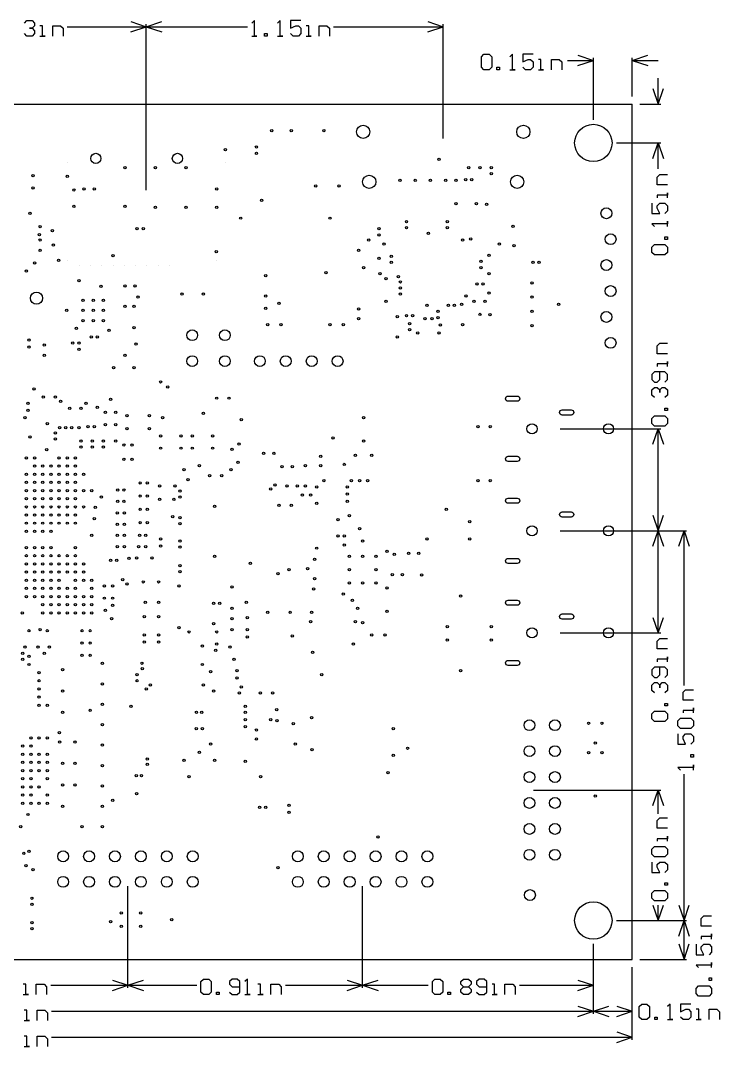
# Model space of a CAD drawing. Header units: millimetres. Extents: x 56 to 197, y 49 to 150.
# Drawn here: x 129 to 197.5, y 49.5 to 150 of the extents above; entities that cross this region are included whole.
import ezdxf

# ---------------------------------------------------------------- set-up
doc = ezdxf.new("R2010")
doc.units = ezdxf.units.MM
for name, color, linetype in [('Mechanical1', 6, 'Continuous'), ('PadHoleLayer', 156, 'Continuous'), ('ViaHoleLayer', 16, 'Continuous')]:
    doc.layers.add(name, color=color, linetype=linetype)

msp = doc.modelspace()

# ---------------------------------------------------------------- linework, layer by layer
at = {"layer": 'Mechanical1'}
for p, q in [((129.35, 149.76), (129.6, 150.01)), ((129.6, 150.01), (130.11, 150.01)), ((130.11, 150.01), (130.36, 149.76)), ((139.78, 149.91), (141.3, 149.4)), ((141.3, 149.4), (142.82, 149.91)), ((151.89, 150.01), (151.63, 149.76)), ((151.89, 148.49), (151.89, 150.01)), ((154.43, 150.01), (154.17, 149.76)), ((154.43, 148.49), (154.43, 150.01)), ((156.46, 150.01), (155.44, 150.01)), ((155.44, 150.01), (155.44, 149.25)), ((168.88, 149.91), (170.4, 149.4)), ((130.11, 149.25), (129.86, 149.25)), ((129.86, 149.25), (130.11, 149.25)), ((130.36, 149.5), (130.11, 149.25)), ((130.11, 149.25), (130.36, 148.99)), ((130.36, 149.76), (130.36, 149.5)), ((130.36, 148.99), (130.36, 148.74)), ((131.12, 149.5), (130.87, 149.5)), ((131.12, 148.49), (131.12, 149.5)), ((132.14, 148.49), (132.14, 149.5)), ((132.14, 149.5), (132.9, 149.5)), ((132.9, 149.5), (133.16, 149.25)), ((133.16, 149.25), (133.16, 148.49)), ((133.56, 149.4), (141.3, 149.4)), ((139.78, 148.89), (141.3, 149.4)), ((141.3, 133.4), (141.3, 149.65)), ((141.3, 137.3), (141.3, 149.65)), ((141.3, 149.4), (142.82, 148.89)), ((141.3, 149.4), (151.23, 149.4)), ((155.44, 149.25), (155.95, 149.5)), ((155.95, 149.5), (156.21, 149.5)), ((156.21, 149.5), (156.46, 149.25)), ((156.46, 149.25), (156.46, 148.74)), ((157.22, 149.5), (156.97, 149.5)), ((157.22, 148.49), (157.22, 149.5)), ((158.24, 148.49), (158.24, 149.5)), ((158.24, 149.5), (159, 149.5)), ((159, 149.5), (159.25, 149.25)), ((159.25, 149.25), (159.25, 148.49)), ((159.66, 149.4), (170.4, 149.4)), ((168.88, 148.89), (170.4, 149.4)), ((170.4, 138.46), (170.4, 149.65)), ((129.6, 148.49), (129.35, 148.74)), ((130.11, 148.49), (129.6, 148.49)), ((130.36, 148.74), (130.11, 148.49)), ((130.87, 148.49), (131.38, 148.49)), ((131.38, 148.49), (131.12, 148.49)), ((151.63, 148.49), (152.14, 148.49)), ((152.14, 148.49), (151.89, 148.49)), ((152.9, 148.49), (152.9, 148.74)), ((152.9, 148.74), (153.16, 148.74)), ((153.16, 148.49), (152.9, 148.49)), ((153.16, 148.74), (153.16, 148.49)), ((154.17, 148.49), (154.68, 148.49)), ((154.68, 148.49), (154.43, 148.49)), ((155.7, 148.49), (155.44, 148.74)), ((156.21, 148.49), (155.7, 148.49)), ((156.46, 148.74), (156.21, 148.49)), ((156.97, 148.49), (157.47, 148.49)), ((157.47, 148.49), (157.22, 148.49)), ((174.14, 146.46), (174.39, 146.71)), ((174.14, 145.44), (174.14, 146.46)), ((174.39, 146.71), (174.9, 146.71)), ((174.9, 146.71), (175.16, 146.46)), ((175.16, 146.46), (175.16, 145.44)), ((177.19, 146.71), (176.93, 146.46)), ((177.19, 145.19), (177.19, 146.71)), ((179.22, 146.71), (178.2, 146.71)), ((178.2, 146.71), (178.2, 145.95)), ((178.2, 145.95), (178.71, 146.2)), ((178.71, 146.2), (178.96, 146.2)), ((178.96, 146.2), (179.22, 145.95)), ((179.22, 145.95), (179.22, 145.44)), ((179.98, 146.2), (179.73, 146.2)), ((179.98, 145.19), (179.98, 146.2)), ((181, 145.19), (181, 146.2)), ((181, 146.2), (181.76, 146.2)), ((181.76, 146.2), (182.01, 145.95)), ((182.01, 145.95), (182.01, 145.19)), ((182.57, 146.1), (185.11, 146.1)), ((183.59, 146.61), (185.11, 146.1)), ((183.59, 145.59), (185.11, 146.1)), ((185.11, 140.29), (185.11, 146.35)), ((188.92, 146.1), (190.44, 146.61)), ((188.92, 142.57), (188.92, 146.35)), ((188.92, 146.1), (190.44, 145.59)), ((188.92, 146.1), (191.46, 146.1)), ((174.39, 145.19), (174.14, 145.44)), ((174.9, 145.19), (174.39, 145.19)), ((175.16, 145.44), (174.9, 145.19)), ((175.66, 145.19), (175.66, 145.44)), ((175.66, 145.44), (175.92, 145.44)), ((175.92, 145.19), (175.66, 145.19)), ((175.92, 145.44), (175.92, 145.19)), ((176.93, 145.19), (177.44, 145.19)), ((177.44, 145.19), (177.19, 145.19)), ((178.46, 145.19), (178.2, 145.44)), ((178.96, 145.19), (178.46, 145.19)), ((179.22, 145.44), (178.96, 145.19)), ((179.73, 145.19), (180.23, 145.19)), ((180.23, 145.19), (179.98, 145.19)), ((191.46, 141.82), (191.46, 144.36)), ((190.95, 143.34), (191.46, 141.82)), ((191.46, 141.82), (191.97, 143.34)), ((67, 141.82), (188.92, 141.82)), ((188.92, 58), (188.92, 141.82)), ((189.67, 141.82), (191.71, 141.82)), ((187.39, 138.01), (191.71, 138.01)), ((190.95, 136.49), (191.46, 138.01)), ((191.46, 138.01), (191.97, 136.49)), ((191.46, 135.47), (191.46, 138.01)), ((191.36, 134.66), (191.61, 134.91)), ((191.61, 134.91), (192.37, 134.91)), ((191.36, 133.9), (191.36, 134.66)), ((192.37, 133.9), (191.36, 133.9)), ((192.37, 132.88), (191.36, 132.88)), ((191.36, 132.88), (191.36, 132.63)), ((192.37, 132.63), (192.37, 133.13)), ((192.37, 133.13), (192.37, 132.88)), ((190.85, 132.12), (190.85, 131.1)), ((191.36, 131.86), (191.61, 132.12)), ((191.36, 131.61), (191.36, 131.86)), ((191.61, 132.12), (192.12, 132.12)), ((192.12, 132.12), (192.37, 131.86)), ((192.37, 131.86), (192.37, 131.36)), ((190.85, 131.1), (191.61, 131.1)), ((191.61, 131.1), (191.36, 131.61)), ((192.37, 131.36), (192.12, 131.1)), ((192.37, 130.09), (190.85, 130.09)), ((190.85, 130.09), (191.1, 129.83)), ((192.37, 129.83), (192.37, 130.34)), ((192.37, 130.34), (192.37, 130.09)), ((192.12, 128.56), (192.12, 128.82)), ((192.12, 128.82), (192.37, 128.82)), ((192.37, 128.82), (192.37, 128.56)), ((190.85, 127.8), (191.1, 128.06)), ((190.85, 127.29), (190.85, 127.8)), ((191.1, 128.06), (192.12, 128.06)), ((192.37, 128.56), (192.12, 128.56)), ((192.12, 128.06), (192.37, 127.8)), ((192.37, 127.8), (192.37, 127.29)), ((191.1, 127.04), (190.85, 127.29)), ((192.12, 127.04), (191.1, 127.04)), ((192.37, 127.29), (192.12, 127.04)), ((191.36, 118.13), (191.61, 118.38)), ((191.36, 117.36), (191.36, 118.13)), ((191.61, 118.38), (192.37, 118.38)), ((192.37, 117.36), (191.36, 117.36)), ((192.37, 116.35), (191.36, 116.35)), ((191.36, 116.35), (191.36, 116.09)), ((192.37, 116.09), (192.37, 116.6)), ((192.37, 116.6), (192.37, 116.35)), ((191.1, 115.59), (190.85, 115.33)), ((190.85, 115.33), (190.85, 114.82)), ((190.85, 114.82), (191.1, 114.57)), ((192.12, 115.59), (191.1, 115.59)), ((191.36, 114.57), (191.61, 114.82)), ((191.61, 114.82), (191.61, 115.59)), ((192.37, 115.33), (192.12, 115.59)), ((192.12, 114.57), (192.37, 114.82)), ((192.37, 114.82), (192.37, 115.33)), ((190.85, 113.81), (191.1, 114.06)), ((190.85, 113.3), (190.85, 113.81)), ((191.1, 114.57), (191.36, 114.57)), ((191.1, 114.06), (191.36, 114.06)), ((191.36, 114.06), (191.61, 113.81)), ((191.61, 113.81), (191.87, 114.06)), ((191.61, 113.81), (191.61, 113.55)), ((191.61, 113.55), (191.61, 113.81)), ((191.87, 114.06), (192.12, 114.06)), ((192.12, 114.06), (192.37, 113.81)), ((192.37, 113.81), (192.37, 113.3)), ((191.1, 113.05), (190.85, 113.3)), ((192.37, 113.3), (192.12, 113.05)), ((192.12, 111.78), (192.12, 112.03)), ((192.12, 112.03), (192.37, 112.03)), ((192.37, 111.78), (192.12, 111.78)), ((192.37, 112.03), (192.37, 111.78)), ((190.85, 111.02), (191.1, 111.27)), ((190.85, 110.51), (190.85, 111.02)), ((191.1, 111.27), (192.12, 111.27)), ((192.12, 111.27), (192.37, 111.02)), ((192.37, 111.02), (192.37, 110.51)), ((181.86, 110), (191.71, 110)), ((191.1, 110.25), (190.85, 110.51)), ((190.95, 108.48), (191.46, 110)), ((192.12, 110.25), (191.1, 110.25)), ((191.46, 110), (191.97, 108.48)), ((191.46, 100), (191.46, 110)), ((192.37, 110.51), (192.12, 110.25)), ((190.95, 101.52), (191.46, 100)), ((191.46, 100), (191.97, 101.52)), ((181.86, 100), (194.25, 100)), ((181.86, 100), (191.71, 100)), ((181.86, 100), (191.71, 100)), ((190.95, 98.48), (191.46, 100)), ((191.46, 100), (191.97, 98.48)), ((191.46, 95), (191.46, 100)), ((193.49, 98.48), (194, 100)), ((194, 100), (194.51, 98.48)), ((194, 84.84), (194, 100)), ((191.46, 90), (191.46, 95)), ((190.95, 91.52), (191.46, 90)), ((191.46, 90), (191.97, 91.52)), ((181.86, 90), (191.71, 90)), ((191.36, 89.19), (191.61, 89.44)), ((191.36, 88.43), (191.36, 89.19)), ((191.61, 89.44), (192.37, 89.44)), ((192.37, 88.43), (191.36, 88.43)), ((192.37, 87.16), (192.37, 87.66)), ((192.37, 87.66), (192.37, 87.41)), ((191.1, 86.65), (190.85, 86.39)), ((192.12, 86.65), (191.1, 86.65)), ((192.37, 87.41), (191.36, 87.41)), ((191.36, 87.41), (191.36, 87.16)), ((191.61, 85.89), (191.61, 86.65)), ((192.37, 86.39), (192.12, 86.65)), ((190.85, 86.39), (190.85, 85.89)), ((190.85, 85.89), (191.1, 85.63)), ((191.1, 85.63), (191.36, 85.63)), ((191.36, 85.63), (191.61, 85.89)), ((192.12, 85.63), (192.37, 85.89)), ((192.37, 85.89), (192.37, 86.39)), ((190.85, 84.87), (191.1, 85.12)), ((190.85, 84.36), (190.85, 84.87)), ((191.1, 85.12), (191.36, 85.12)), ((191.36, 85.12), (191.61, 84.87)), ((191.61, 84.87), (191.87, 85.12)), ((191.61, 84.87), (191.61, 84.62)), ((191.61, 84.62), (191.61, 84.87)), ((191.87, 85.12), (192.12, 85.12)), ((192.12, 85.12), (192.37, 84.87)), ((192.37, 84.87), (192.37, 84.36)), ((191.1, 84.11), (190.85, 84.36)), ((192.37, 84.36), (192.12, 84.11)), ((193.9, 84.18), (194.15, 84.43)), ((193.9, 83.42), (193.9, 84.18)), ((194.15, 84.43), (194.91, 84.43)), ((192.12, 82.84), (192.12, 83.09)), ((192.12, 83.09), (192.37, 83.09)), ((192.37, 82.84), (192.12, 82.84)), ((192.37, 83.09), (192.37, 82.84)), ((194.91, 83.42), (193.9, 83.42)), ((194.91, 82.15), (194.91, 82.66)), ((194.91, 82.66), (194.91, 82.4)), ((190.85, 82.08), (191.1, 82.33)), ((190.85, 81.57), (190.85, 82.08)), ((191.1, 81.32), (190.85, 81.57)), ((191.1, 82.33), (192.12, 82.33)), ((192.12, 82.33), (192.37, 82.08)), ((192.37, 81.57), (192.12, 81.32)), ((192.37, 82.08), (192.37, 81.57)), ((193.39, 81.39), (193.64, 81.64)), ((193.64, 81.64), (194.66, 81.64)), ((194.91, 82.4), (193.9, 82.4)), ((193.9, 82.4), (193.9, 82.15)), ((194.66, 81.64), (194.91, 81.39)), ((192.12, 81.32), (191.1, 81.32)), ((193.39, 80.88), (193.39, 81.39)), ((193.64, 80.63), (193.39, 80.88)), ((194.66, 80.63), (193.64, 80.63)), ((194.91, 80.88), (194.66, 80.63)), ((194.91, 81.39), (194.91, 80.88)), ((193.39, 80.12), (193.39, 79.1)), ((193.9, 79.86), (194.15, 80.12)), ((193.9, 79.61), (193.9, 79.86)), ((194.15, 79.1), (193.9, 79.61)), ((194.15, 80.12), (194.66, 80.12)), ((194.66, 80.12), (194.91, 79.86)), ((194.91, 79.86), (194.91, 79.36)), ((193.39, 79.1), (194.15, 79.1)), ((194.91, 79.36), (194.66, 79.1)), ((194.66, 77.83), (194.66, 78.09)), ((194.66, 78.09), (194.91, 78.09)), ((194.91, 77.83), (194.66, 77.83)), ((194.91, 78.09), (194.91, 77.83)), ((194.91, 76.82), (193.39, 76.82)), ((193.39, 76.82), (193.64, 76.56)), ((194.91, 76.56), (194.91, 77.07)), ((194.91, 77.07), (194.91, 76.82)), ((194, 61.81), (194, 76.16)), ((179.24, 74.6), (191.71, 74.6)), ((190.95, 73.08), (191.46, 74.6)), ((191.46, 74.6), (191.97, 73.08)), ((191.46, 72.27), (191.46, 74.6)), ((191.36, 71.61), (191.61, 71.86)), ((191.36, 70.85), (191.36, 71.61)), ((191.61, 71.86), (192.37, 71.86)), ((192.37, 70.85), (191.36, 70.85)), ((192.37, 69.83), (191.36, 69.83)), ((191.36, 69.83), (191.36, 69.58)), ((192.37, 69.58), (192.37, 70.08)), ((192.37, 70.08), (192.37, 69.83)), ((190.85, 68.81), (191.1, 69.07)), ((190.85, 68.31), (190.85, 68.81)), ((191.1, 69.07), (192.12, 69.07)), ((192.12, 69.07), (192.37, 68.81)), ((192.37, 68.81), (192.37, 68.31)), ((191.1, 68.05), (190.85, 68.31)), ((190.85, 67.54), (190.85, 66.53)), ((192.12, 68.05), (191.1, 68.05)), ((191.36, 67.29), (191.61, 67.54)), ((191.61, 67.54), (192.12, 67.54)), ((192.37, 68.31), (192.12, 68.05)), ((192.12, 67.54), (192.37, 67.29)), ((190.85, 66.53), (191.61, 66.53)), ((191.36, 67.04), (191.36, 67.29)), ((191.61, 66.53), (191.36, 67.04)), ((192.37, 66.78), (192.12, 66.53)), ((192.37, 67.29), (192.37, 66.78)), ((192.12, 65.26), (192.12, 65.51)), ((192.12, 65.51), (192.37, 65.51)), ((192.37, 65.51), (192.37, 65.26)), ((139.5, 55.21), (139.5, 65.17)), ((139.5, 55.21), (139.5, 65.17)), ((162.5, 55.21), (162.5, 65.17)), ((162.5, 55.21), (162.5, 65.17)), ((190.85, 64.5), (191.1, 64.75)), ((190.85, 63.99), (190.85, 64.5)), ((191.1, 64.75), (192.12, 64.75)), ((192.37, 65.26), (192.12, 65.26)), ((192.12, 64.75), (192.37, 64.5)), ((192.37, 64.5), (192.37, 63.99)), ((191.1, 63.74), (190.85, 63.99)), ((192.12, 63.74), (191.1, 63.74)), ((192.37, 63.99), (192.12, 63.74)), ((190.95, 63.33), (191.46, 61.81)), ((191.46, 61.81), (191.97, 63.33)), ((191.46, 61.81), (191.46, 63.33)), ((193.49, 63.33), (194, 61.81)), ((194, 61.81), (194.51, 63.33)), ((187.39, 61.81), (194.25, 61.81)), ((187.39, 61.81), (194.25, 61.81)), ((187.39, 61.81), (191.71, 61.81)), ((193.49, 60.29), (194, 61.81)), ((194, 61.81), (194.51, 60.29)), ((194, 59.91), (194, 61.81)), ((195.68, 62.02), (195.94, 62.27)), ((195.68, 61.26), (195.68, 62.02)), ((195.94, 62.27), (196.7, 62.27)), ((196.7, 61.26), (195.68, 61.26)), ((196.7, 59.99), (196.7, 60.49)), ((196.7, 60.49), (196.7, 60.24)), ((185.11, 52.67), (185.11, 59.53)), ((185.11, 52.67), (185.11, 59.53)), ((185.11, 55.21), (185.11, 59.53)), ((193.49, 59.52), (194, 58)), ((194, 58), (194, 59.91)), ((194, 58), (194.51, 59.52)), ((195.18, 59.48), (195.18, 58.46)), ((196.7, 60.24), (195.68, 60.24)), ((195.68, 60.24), (195.68, 59.99)), ((195.68, 59.22), (195.94, 59.48)), ((195.94, 59.48), (196.45, 59.48)), ((196.45, 59.48), (196.7, 59.22)), ((195.18, 58.46), (195.94, 58.46)), ((195.68, 58.97), (195.68, 59.22)), ((195.94, 58.46), (195.68, 58.97)), ((196.7, 58.72), (196.45, 58.46)), ((196.7, 59.22), (196.7, 58.72)), ((67, 58), (188.92, 58)), ((189.67, 58), (194.25, 58)), ((196.7, 57.45), (195.18, 57.45)), ((195.18, 57.45), (195.43, 57.19)), ((196.7, 57.19), (196.7, 57.7)), ((196.7, 57.7), (196.7, 57.45)), ((188.92, 52.67), (188.92, 57.25)), ((188.92, 50.13), (188.92, 57.25)), ((129.5, 55.56), (129.24, 55.56)), ((129.5, 54.55), (129.5, 55.56)), ((130.51, 54.55), (130.51, 55.56)), ((130.51, 55.56), (131.28, 55.56)), ((131.28, 55.56), (131.53, 55.31)), ((131.53, 55.31), (131.53, 54.55)), ((131.94, 55.46), (139.5, 55.46)), ((137.98, 55.97), (139.5, 55.46)), ((137.98, 54.95), (139.5, 55.46)), ((139.5, 55.46), (141.02, 55.97)), ((139.5, 55.46), (141.02, 54.95)), ((139.5, 55.46), (146.25, 55.46)), ((146.66, 55.82), (146.91, 56.07)), ((146.66, 54.8), (146.66, 55.82)), ((146.91, 56.07), (147.42, 56.07)), ((147.42, 56.07), (147.67, 55.82)), ((147.67, 55.82), (147.67, 54.8)), ((149.7, 56.07), (149.45, 55.82)), ((149.45, 55.82), (149.45, 55.56)), ((149.45, 55.56), (149.7, 55.31)), ((150.21, 56.07), (149.7, 56.07)), ((149.7, 55.31), (150.47, 55.31)), ((150.47, 55.82), (150.21, 56.07)), ((150.47, 54.8), (150.47, 55.82)), ((151.23, 56.07), (150.97, 55.82)), ((151.23, 54.55), (151.23, 56.07)), ((152.5, 55.56), (152.24, 55.56)), ((152.5, 54.55), (152.5, 55.56)), ((153.51, 54.55), (153.51, 55.56)), ((153.51, 55.56), (154.28, 55.56)), ((154.28, 55.56), (154.53, 55.31)), ((154.53, 55.31), (154.53, 54.55)), ((154.94, 55.46), (162.5, 55.46)), ((160.98, 55.97), (162.5, 55.46)), ((160.98, 54.95), (162.5, 55.46)), ((162.5, 55.46), (164.02, 55.97)), ((162.5, 55.46), (164.02, 54.95)), ((162.5, 55.46), (168.93, 55.46)), ((169.34, 55.82), (169.59, 56.07)), ((169.34, 54.8), (169.34, 55.82)), ((169.59, 56.07), (170.1, 56.07)), ((170.1, 56.07), (170.35, 55.82)), ((170.35, 55.82), (170.35, 54.8)), ((172.13, 55.82), (172.38, 56.07)), ((172.13, 55.56), (172.13, 55.82)), ((172.38, 55.31), (172.13, 55.56)), ((172.13, 55.05), (172.38, 55.31)), ((172.38, 56.07), (172.89, 56.07)), ((172.38, 55.31), (172.89, 55.31)), ((172.89, 56.07), (173.14, 55.82)), ((173.14, 55.56), (172.89, 55.31)), ((172.89, 55.31), (173.14, 55.05)), ((173.14, 55.82), (173.14, 55.56)), ((173.91, 56.07), (173.65, 55.82)), ((173.65, 55.82), (173.65, 55.56)), ((173.65, 55.56), (173.91, 55.31)), ((174.41, 56.07), (173.91, 56.07)), ((173.91, 55.31), (174.67, 55.31)), ((174.67, 55.82), (174.41, 56.07)), ((174.67, 54.8), (174.67, 55.82)), ((175.43, 55.56), (175.18, 55.56)), ((175.43, 54.55), (175.43, 55.56)), ((176.45, 54.55), (176.45, 55.56)), ((176.45, 55.56), (177.21, 55.56)), ((177.21, 55.56), (177.46, 55.31)), ((177.46, 55.31), (177.46, 54.55)), ((177.87, 55.46), (185.11, 55.46)), ((183.59, 55.97), (185.11, 55.46)), ((183.59, 54.95), (185.11, 55.46)), ((195.18, 55.16), (195.43, 55.42)), ((195.43, 55.42), (196.45, 55.42)), ((196.45, 55.92), (196.45, 56.18)), ((196.45, 56.18), (196.7, 56.18)), ((196.7, 55.92), (196.45, 55.92)), ((196.45, 55.42), (196.7, 55.16)), ((196.7, 56.18), (196.7, 55.92)), ((129.24, 54.55), (129.75, 54.55)), ((129.75, 54.55), (129.5, 54.55)), ((146.91, 54.55), (146.66, 54.8)), ((147.42, 54.55), (146.91, 54.55)), ((147.67, 54.8), (147.42, 54.55)), ((148.18, 54.55), (148.18, 54.8)), ((148.18, 54.8), (148.44, 54.8)), ((148.44, 54.55), (148.18, 54.55)), ((148.44, 54.8), (148.44, 54.55)), ((149.45, 54.8), (149.7, 54.55)), ((149.7, 54.55), (150.21, 54.55)), ((150.21, 54.55), (150.47, 54.8)), ((150.97, 54.55), (151.48, 54.55)), ((151.48, 54.55), (151.23, 54.55)), ((152.24, 54.55), (152.75, 54.55)), ((152.75, 54.55), (152.5, 54.55)), ((169.59, 54.55), (169.34, 54.8)), ((170.1, 54.55), (169.59, 54.55)), ((170.35, 54.8), (170.1, 54.55)), ((170.86, 54.55), (170.86, 54.8)), ((170.86, 54.8), (171.11, 54.8)), ((171.11, 54.55), (170.86, 54.55)), ((171.11, 54.8), (171.11, 54.55)), ((172.13, 54.8), (172.13, 55.05)), ((172.38, 54.55), (172.13, 54.8)), ((172.89, 54.55), (172.38, 54.55)), ((173.14, 54.8), (172.89, 54.55)), ((173.14, 55.05), (173.14, 54.8)), ((173.65, 54.8), (173.91, 54.55)), ((173.91, 54.55), (174.41, 54.55)), ((174.41, 54.55), (174.67, 54.8)), ((175.18, 54.55), (175.68, 54.55)), ((175.68, 54.55), (175.43, 54.55)), ((195.18, 54.65), (195.18, 55.16)), ((195.43, 54.4), (195.18, 54.65)), ((196.45, 54.4), (195.43, 54.4)), ((196.7, 54.65), (196.45, 54.4)), ((196.7, 55.16), (196.7, 54.65)), ((183.59, 53.43), (185.11, 52.92)), ((185.11, 52.92), (186.63, 53.43)), ((187.4, 53.43), (188.92, 52.92)), ((189.6, 53.37), (189.85, 53.62)), ((189.6, 52.35), (189.6, 53.37)), ((189.85, 53.62), (190.36, 53.62)), ((190.36, 53.62), (190.62, 53.37)), ((190.62, 53.37), (190.62, 52.35)), ((192.65, 53.62), (192.39, 53.37)), ((192.65, 52.1), (192.65, 53.62)), ((194.68, 53.62), (193.66, 53.62)), ((193.66, 53.62), (193.66, 52.86)), ((129.58, 53.02), (129.33, 53.02)), ((129.58, 52.01), (129.58, 53.02)), ((130.6, 52.01), (130.6, 53.02)), ((130.6, 53.02), (131.36, 53.02)), ((131.36, 53.02), (131.62, 52.77)), ((131.62, 52.77), (131.62, 52.01)), ((132.02, 52.92), (185.11, 52.92)), ((183.59, 52.41), (185.11, 52.92)), ((185.11, 52.92), (186.63, 52.41)), ((185.11, 52.92), (187.02, 52.92)), ((187.02, 52.92), (188.92, 52.92)), ((187.4, 52.41), (188.92, 52.92)), ((189.85, 52.1), (189.6, 52.35)), ((190.62, 52.35), (190.36, 52.1)), ((191.12, 52.1), (191.12, 52.35)), ((191.12, 52.35), (191.38, 52.35)), ((191.38, 52.35), (191.38, 52.1)), ((193.66, 52.86), (194.17, 53.12)), ((193.92, 52.1), (193.66, 52.35)), ((194.17, 53.12), (194.42, 53.12)), ((194.42, 53.12), (194.68, 52.86)), ((194.68, 52.35), (194.42, 52.1)), ((194.68, 52.86), (194.68, 52.35)), ((195.44, 53.12), (195.19, 53.12)), ((195.44, 52.1), (195.44, 53.12)), ((196.46, 52.1), (196.46, 53.12)), ((196.46, 53.12), (197.22, 53.12)), ((197.22, 53.12), (197.47, 52.86)), ((197.47, 52.86), (197.47, 52.1)), ((129.33, 52.01), (129.84, 52.01)), ((129.84, 52.01), (129.58, 52.01)), ((190.36, 52.1), (189.85, 52.1)), ((191.38, 52.1), (191.12, 52.1)), ((192.39, 52.1), (192.9, 52.1)), ((192.9, 52.1), (192.65, 52.1)), ((194.42, 52.1), (193.92, 52.1)), ((195.19, 52.1), (195.69, 52.1)), ((195.69, 52.1), (195.44, 52.1)), ((129.58, 50.48), (129.33, 50.48)), ((129.58, 49.47), (129.58, 50.48)), ((130.6, 49.47), (130.6, 50.48)), ((130.6, 50.48), (131.36, 50.48)), ((131.36, 50.48), (131.62, 50.23)), ((132.02, 50.38), (188.92, 50.38)), ((187.4, 50.89), (188.92, 50.38)), ((187.4, 49.87), (188.92, 50.38)), ((129.33, 49.47), (129.84, 49.47)), ((129.84, 49.47), (129.58, 49.47)), ((131.62, 50.23), (131.62, 49.47))]:
    msp.add_line(p, q, dxfattribs=at)
at = {"layer": 'PadHoleLayer'}
for points in [[(133.55, 136.1), (133.55, 136.1), (133.55, 136.1), (133.55, 136.1)], [(149.05, 136.1), (149.05, 136.1), (149.05, 136.1), (149.05, 136.1)], [(133.55, 126.5), (133.55, 126.5), (133.55, 126.5), (133.55, 126.5)], [(134.75, 126), (134.75, 126), (134.75, 126), (134.75, 126)], [(135.85, 126), (135.85, 126), (135.85, 126), (135.85, 126)], [(136.95, 126), (136.95, 126), (136.95, 126), (136.95, 126)], [(138.05, 126), (138.05, 126), (138.05, 126), (138.05, 126)], [(139.15, 126), (139.15, 126), (139.15, 126), (139.15, 126)], [(140.25, 126), (140.25, 126), (140.25, 126), (140.25, 126)], [(141.35, 126), (141.35, 126), (141.35, 126), (141.35, 126)], [(142.45, 126), (142.45, 126), (142.45, 126), (142.45, 126)], [(143.55, 126), (143.55, 126), (143.55, 126), (143.55, 126)], [(148.15, 126.5), (148.15, 126.5), (148.15, 126.5), (148.15, 126.5)]]:
    msp.add_lwpolyline(points, close=True, dxfattribs=at)
for points in [[(177.65, 112.7), (176.75, 112.7, -1), (176.75, 113.2), (177.65, 113.2, -1)], [(182.95, 111.35), (182.05, 111.35, -1), (182.05, 111.85), (182.95, 111.85, -1)], [(177.65, 106.8), (176.75, 106.8, -1), (176.75, 107.3), (177.65, 107.3, -1)], [(177.65, 102.7), (176.75, 102.7, -1), (176.75, 103.2), (177.65, 103.2, -1)], [(182.95, 101.35), (182.05, 101.35, -1), (182.05, 101.85), (182.95, 101.85, -1)], [(177.65, 96.8), (176.75, 96.8, -1), (176.75, 97.3), (177.65, 97.3, -1)], [(177.65, 92.7), (176.75, 92.7, -1), (176.75, 93.2), (177.65, 93.2, -1)], [(182.95, 91.35), (182.05, 91.35, -1), (182.05, 91.85), (182.95, 91.85, -1)], [(177.65, 86.8), (176.75, 86.8, -1), (176.75, 87.3), (177.65, 87.3, -1)]]:
    msp.add_lwpolyline(points, format="xyb", close=True, dxfattribs=at)
for centre, radius in [((185.11, 138.01), 1.83), ((162.55, 139.1), 0.65), ((178.25, 139.1), 0.65), ((136.35, 136.5), 0.5), ((144.35, 136.5), 0.5), ((163.15, 134.2), 0.65), ((177.65, 134.2), 0.65), ((186.39, 131.12), 0.534), ((186.8, 128.58), 0.534), ((186.39, 126.04), 0.534), ((186.8, 123.5), 0.534), ((130.54, 122.8), 0.595), ((186.39, 120.96), 0.534), ((145.8, 119.17), 0.534), ((149, 119.17), 0.534), ((186.8, 118.42), 0.534), ((145.8, 116.63), 0.534), ((149, 116.63), 0.534), ((152.43, 116.63), 0.534), ((154.97, 116.63), 0.534), ((157.51, 116.63), 0.534), ((160.05, 116.63), 0.534), ((179.1, 110), 0.5), ((186.6, 110), 0.5), ((179.1, 100), 0.5), ((186.6, 100), 0.5), ((179.1, 90), 0.5), ((186.6, 90), 0.5), ((178.85, 80.95), 0.534), ((181.35, 80.95), 0.534), ((178.85, 78.41), 0.534), ((181.35, 78.41), 0.534), ((178.85, 75.87), 0.534), ((181.35, 75.87), 0.534), ((178.85, 73.33), 0.534), ((181.35, 73.33), 0.534), ((178.85, 70.79), 0.534), ((181.35, 70.79), 0.534), ((133.15, 68.1), 0.534), ((135.69, 68.1), 0.534), ((138.23, 68.1), 0.534), ((140.77, 68.1), 0.534), ((143.31, 68.1), 0.534), ((145.85, 68.1), 0.534), ((156.15, 68.1), 0.534), ((158.69, 68.1), 0.534), ((161.23, 68.1), 0.534), ((163.77, 68.1), 0.534), ((166.31, 68.1), 0.534), ((168.85, 68.1), 0.534), ((178.85, 68.25), 0.534), ((181.35, 68.25), 0.534), ((133.15, 65.6), 0.534), ((135.69, 65.6), 0.534), ((138.23, 65.6), 0.534), ((140.77, 65.6), 0.534), ((143.31, 65.6), 0.534), ((145.85, 65.6), 0.534), ((156.15, 65.6), 0.534), ((158.69, 65.6), 0.534), ((161.23, 65.6), 0.534), ((163.77, 65.6), 0.534), ((166.31, 65.6), 0.534), ((168.85, 65.6), 0.534), ((178.9, 64.3), 0.534), ((185.11, 61.81), 1.83)]:
    msp.add_circle(centre, radius, dxfattribs=at)
at = {"layer": 'ViaHoleLayer'}
for centre in [(153.6, 139.2), (155.5, 139.2), (158.7, 139.2), (149.05, 137.35), (152.1, 137.6), (152.1, 137), (170, 136.4), (130.2, 134.8), (133.55, 134.75), (139.2, 135.6), (142.2, 135.6), (145.2, 135.6), (172.9, 135.6), (174, 135.6), (175.1, 135.6), (175.1, 135), (157.91, 133.8), (160.19, 133.8), (166.15, 134.35), (167.65, 134.35), (169.15, 134.35), (170.65, 134.35), (171.65, 134.35), (172.6, 134.4), (173.2, 134.4), (130.2, 133.6), (134.2, 133.4), (135.2, 133.5), (136.2, 133.5), (148.2, 133.5), (134.2, 131.8), (139.2, 131.8), (142.2, 131.7), (145.2, 131.7), (148.2, 131.7), (152.6, 132.4), (171.65, 132.05), (173.65, 132.05), (174.65, 132), (129.9, 131.1), (150.56, 130.64), (159.3, 130.64), (130.9, 129.8), (140.4, 129.6), (141, 129.6), (164.1, 129.6), (166.8, 130.3), (166.8, 129.7), (170.8, 130.3), (170.8, 129.7), (177.25, 129.85), (130.83, 129.03), (132.1, 129.4), (164.1, 129), (168.95, 129.15), (173.1, 128.6), (130.9, 128.5), (132.2, 128), (163.1, 128.5), (164.6, 128.1), (172.3, 128.5), (175.9, 128.1), (177.35, 127.95), (130.9, 127.5), (138.05, 126.95), (148.15, 127.35), (162.1, 127.5), (164.1, 126.7), (165.3, 126.9), (174.9, 127), (130.35, 126.25), (132.7, 126.5), (162.6, 125.8), (165.3, 126.3), (174.1, 126.4), (174.1, 125.8), (179.2, 126.3), (179.8, 126.3), (129.55, 125.45), (153, 125), (158.9, 125.3), (164.2, 125.2), (164.8, 124.7), (166, 124.9), (174.9, 125.2), (134.7, 124.5), (136.85, 123.95), (139.2, 124), (140.2, 124), (166.2, 124.4), (166.2, 123.8), (173.7, 124.2), (174.3, 124.2), (179.1, 124.3), (135.1, 122.6), (136.1, 122.6), (137.1, 122.6), (140.5, 122.9), (144.8, 123.2), (146.9, 123.2), (153, 123), (166.2, 123.2), (172.62, 123.02), (174.9, 123.3), (179.1, 122.9), (133.5, 121.6), (135.1, 121.6), (136.1, 121.6), (137.1, 121.6), (139.2, 122), (140.1, 122), (153, 121.8), (154.3, 122.3), (162.1, 121.75), (164.8, 122.5), (168.8, 122.1), (170.9, 122.1), (171.5, 122.1), (172.2, 122.2), (173.4, 122.5), (174.5, 122.5), (181.7, 122.2), (135.1, 120.6), (136.1, 120.6), (137.1, 120.6), (162.1, 120.8), (165.9, 121), (166.8, 121.1), (167.4, 121.1), (168.6, 120.8), (169.3, 120.8), (169.9, 121.5), (169.9, 120.9), (174, 121.2), (174.98, 121.18), (179.1, 121.5), (134.45, 119.85), (137.65, 119.65), (140.1, 119.9), (153.2, 120.2), (154.5, 120.2), (159.3, 120.2), (160.6, 120.2), (167.1, 120.3), (167.1, 119.7), (170.12, 120.18), (172.3, 120.2), (179.1, 120.1), (129.8, 118.7), (135.9, 119), (136.5, 119), (165.9, 119), (167.9, 119.4), (170, 119.4), (129.8, 118), (131.3, 118.2), (134.1, 118.4), (134.7, 118.4), (134.7, 117.8), (140.3, 118.3), (131.3, 117.2), (139.2, 117.2), (138.1, 116), (140.1, 116), (142.7, 114.6), (130.3, 113.9), (143.4, 114.1), (129.7, 112.5), (131.2, 113.1), (132.4, 113.1), (132.9, 112.7), (135.4, 112.5), (137.8, 112.9), (148.2, 113), (149.4, 113), (129.7, 111.8), (133.8, 112), (134.9, 112), (136.5, 112.1), (137.3, 111.6), (138.3, 111.6), (146.9, 111.5), (129.4, 111.1), (131.6, 110.5), (139.4, 111.3), (141.6, 111.3), (142.9, 111.1), (150.6, 110.9), (162.6, 111.1), (132.4, 109.6), (132.8, 110.1), (133.4, 110.1), (134, 110.1), (134.7, 110.1), (135.6, 110.2), (136.2, 110.2), (137.3, 110.4), (138.3, 110.4), (139.4, 110), (141.6, 110), (173.8, 110.2), (175, 110.2), (129.9, 109.2), (132.4, 109), (134.9, 108.8), (136, 108.8), (137.1, 108.8), (138.3, 108.8), (142.7, 109.3), (144.7, 109.3), (145.8, 109.3), (147.8, 109.3), (150.4, 108.5), (159.6, 109.1), (162.6, 108.8), (131.55, 107.95), (134.9, 108.2), (136, 108.2), (137.1, 108.2), (139.1, 108.4), (139.9, 108.4), (142.7, 108.1), (144.7, 108.1), (145.8, 108.1), (147.8, 108.1), (149.7, 108), (152.8, 107.6), (153.8, 107.6), (129.55, 107.15), (130.35, 107.15), (132.75, 107.15), (133.55, 107.15), (134.35, 107.15), (139.1, 107), (139.9, 107), (150.3, 106.7), (158.4, 107.3), (160.7, 106.5), (161.8, 107.4), (163.4, 107.4), (129.55, 105.55), (130.35, 106.35), (130.35, 105.55), (131.15, 106.35), (131.15, 105.55), (131.95, 106.35), (131.95, 105.55), (132.75, 106.35), (132.75, 105.55), (133.55, 106.35), (133.55, 105.55), (134.35, 106.35), (134.35, 105.55), (135.15, 105.55), (145, 106), (146.5, 106.4), (149.6, 106), (154.6, 106.3), (155.6, 106.3), (156.9, 106.4), (158.4, 106.4), (129.55, 104.75), (130.35, 104.75), (131.15, 104.75), (131.95, 104.75), (132.75, 104.75), (133.55, 104.75), (134.35, 104.75), (140.7, 104.7), (141.4, 104.7), (145.4, 105), (147.5, 105.4), (148.7, 105.4), (153.9, 104.5), (158.7, 104.9), (161.4, 104.9), (162.2, 104.9), (162.98, 104.9), (173.8, 104.9), (175, 104.9), (129.55, 103.95), (130.35, 103.95), (131.15, 103.95), (131.95, 103.95), (132.75, 103.95), (133.55, 103.95), (134.35, 103.95), (135.15, 103.95), (135.95, 103.95), (138.5, 104), (139.1, 104), (142.6, 104.4), (144.1, 104.4), (144.6, 103.9), (153.5, 104.1), (155.1, 104.4), (156.1, 104.4), (156.6, 103.5), (156.9, 104.4), (157.4, 103.5), (158, 104.3), (161, 104.3), (161, 103.6), (129.55, 103.15), (130.35, 103.15), (131.15, 103.15), (131.95, 103.15), (132.76, 103.15), (133.55, 103.15), (134.35, 103.15), (136.9, 103.3), (138.5, 102.9), (139.1, 102.9), (140.7, 103.4), (141.4, 103.4), (142.6, 103.1), (144, 103.1), (144.6, 103.3), (154.3, 102.5), (155.5, 102.5), (158, 102.7), (161, 102.9), (129.55, 102.35), (129.55, 101.55), (130.35, 102.35), (130.35, 101.55), (131.15, 102.35), (131.15, 101.55), (131.95, 102.35), (131.95, 101.55), (132.75, 102.35), (132.75, 101.55), (133.55, 102.35), (133.55, 101.55), (134.35, 102.35), (134.35, 101.55), (135.15, 102.35), (136.3, 102.3), (138.45, 101.75), (139.15, 101.75), (140.7, 102.1), (141.4, 102.1), (148, 102.4), (161.2, 101.5), (170.7, 102.1), (129.55, 100.75), (130.35, 100.75), (131.15, 100.75), (131.95, 100.75), (132.75, 100.75), (133.55, 100.75), (134.35, 100.75), (136.2, 101.2), (138.45, 100.65), (139.15, 100.65), (140.7, 100.8), (141.4, 100.8), (143.9, 101.4), (144.6, 101.3), (144.6, 100.7), (160.1, 101.1), (173, 100.9), (129.55, 99.95), (130.35, 99.95), (131.15, 99.95), (131.95, 99.95), (135.95, 99.55), (138.45, 99.55), (139.15, 99.55), (140.65, 99.55), (141.25, 99.55), (160.1, 99.5), (160.7, 99.5), (162.2, 100.2), (138.45, 98.45), (139.15, 98.45), (140.55, 98.45), (141.25, 98.45), (142.7, 99.2), (142.7, 98.5), (144.6, 99), (160.7, 98.6), (162.5, 99), (168.8, 99.2), (173, 99.2), (129.55, 98.35), (129.55, 97.55), (130.35, 98.35), (130.35, 97.55), (131.15, 98.35), (131.15, 97.55), (131.95, 98.35), (131.95, 97.55), (132.75, 97.55), (133.55, 97.55), (134.35, 98.35), (134.35, 97.55), (144.6, 98.4), (148, 97.5), (158, 98.3), (161.2, 97.5), (162.5, 97.5), (163.8, 97.5), (164.9, 98), (165.6, 97.7), (167, 97.8), (168, 97.8), (129.55, 96.75), (130.35, 96.75), (131.15, 96.75), (131.95, 96.75), (132.75, 96.75), (133.55, 96.75), (134.35, 96.75), (135.15, 96.75), (137.8, 97.1), (138.4, 97.1), (139.6, 97.3), (140.35, 97.35), (141.85, 97.35), (144.6, 96.6), (151.5, 96.8), (157.8, 97.2), (129.55, 95.95), (130.35, 95.95), (131.15, 95.95), (131.95, 95.95), (132.75, 95.95), (133.55, 95.95), (134.35, 95.95), (135.15, 95.95), (144.6, 96), (154.2, 95.8), (155.3, 96.2), (157.1, 96.3), (161.2, 96.2), (163.8, 96.2), (165.4, 95.7), (166.4, 95.7), (168.28, 95.68), (129.55, 95.15), (130.35, 95.15), (131.15, 95.15), (131.95, 95.15), (132.75, 95.15), (134.35, 95.15), (135.15, 95.15), (135.95, 95.15), (137.2, 94.6), (138, 94.6), (139, 95.2), (139.4, 94.8), (141, 95), (142.5, 95), (144.5, 94.6), (149.7, 94.5), (157.8, 95.3), (161.2, 94.9), (162.5, 94.9), (163.8, 94.9), (164.9, 94.4), (129.55, 94.35), (129.55, 93.55), (130.35, 94.35), (130.35, 93.55), (131.15, 94.35), (131.15, 93.55), (131.95, 94.35), (131.95, 93.55), (132.75, 94.35), (132.75, 93.55), (133.55, 94.35), (133.55, 93.55), (134.35, 94.35), (134.35, 93.55), (135.15, 93.55), (135.95, 94.35), (135.95, 93.55), (137.2, 93.4), (138, 93.4), (157.7, 94.3), (160.6, 93.8), (172.1, 93.6), (131.15, 92.75), (131.95, 92.75), (132.75, 92.75), (133.55, 92.75), (134.35, 92.75), (135.15, 92.75), (135.95, 92.75), (138, 92.7), (141.2, 93), (142.5, 93), (147.9, 92.9), (148.5, 92.9), (149.7, 92.4), (151.1, 93), (161.5, 93.2), (162, 92.4), (129.15, 91.95), (131.15, 91.95), (131.95, 91.95), (132.75, 91.95), (133.55, 91.95), (134.35, 91.95), (135.15, 91.95), (135.95, 91.95), (137.3, 92.2), (137.9, 91.4), (141.1, 91.6), (142.5, 91.6), (149.7, 91.4), (151.2, 91.5), (153.2, 92), (155.4, 92), (157.5, 92), (164.9, 92.1), (144.5, 90.5), (147.9, 90.9), (157.4, 91.1), (161.8, 91.1), (162.5, 91), (170.8, 90.6), (175.1, 90.6), (129.8, 90.2), (130.9, 90.3), (131.6, 90.2), (135, 90.2), (135.8, 90.2), (141.1, 89.8), (142.5, 89.8), (145.5, 90.1), (148.2, 90.1), (149.7, 90.3), (151.2, 90.3), (151.2, 89.6), (155.6, 89.7), (163.4, 89.8), (164.7, 89.8), (129.4, 88.6), (130.7, 88.6), (131.8, 88.6), (135, 89), (135.8, 89), (141.1, 89.1), (142.5, 89.1), (146.8, 88.7), (148.2, 88.9), (149.5, 88.6), (161.6, 88.9), (170.8, 89.3), (175.1, 89.3), (129.2, 88), (129.2, 87.4), (129.8, 87.7), (131.3, 88), (135, 87.8), (135.8, 87.8), (148.1, 88.3), (149.9, 87.4), (157.6, 88.1), (129.8, 86.9), (133.1, 86.4), (137, 87), (140.87, 87.03), (140.9, 86.5), (146.8, 86.9), (130.8, 86.1), (140.4, 85.9), (147.6, 86.2), (150.2, 86.3), (150.2, 85.58), (158.5, 85.9), (172.1, 86.3), (130.8, 85.3), (130.8, 84.5), (137, 85), (140.4, 85.3), (141.3, 84.5), (141.7, 84.9), (146.9, 84.9), (150.6, 84.7), (130.8, 83.7), (133.1, 84.3), (147.9, 84.3), (150.42, 84.12), (152.48, 84.12), (153.68, 84.12), (130.8, 82.9), (131.6, 82.9), (135.8, 82.4), (137, 83), (139.8, 82.8), (151, 82.8), (154.08, 82.48), (133.1, 82.2), (146.22, 82.2), (146.73, 82.2), (151, 82.2), (151, 81.5), (153.5, 81.5), (154.1, 81.4), (157.5, 81.7), (137, 81), (146.2, 80.6), (146.8, 80.6), (151, 80.8), (152.1, 80.48), (155.7, 81.1), (165.5, 80.6), (184.65, 81.15), (185.95, 81.15), (130, 79.7), (130.8, 79.7), (131.6, 79.7), (132.78, 80.22), (152.1, 79.6), (129.2, 78.9), (130, 78.9), (132.8, 79.3), (134.3, 79.3), (137, 79), (147.6, 79.1), (155.9, 79.1), (157.55, 78.55), (166.9, 78.7), (185.3, 79.2), (129.2, 78.1), (130, 78.1), (130.8, 78.1), (131.6, 78.1), (141.4, 77.63), (145, 77.5), (146.5, 78.3), (148, 77.5), (151, 77.4), (165.5, 78), (184.65, 78.25), (185.95, 78.25), (129.2, 77.3), (129.2, 76.5), (130, 77.3), (130, 76.5), (130.8, 77.3), (130.8, 76.5), (131.6, 77.3), (131.6, 76.5), (133.1, 77.2), (134.3, 77.2), (137, 77), (141.4, 77.12), (165, 76.3), (129.2, 75.7), (130, 75.7), (131.6, 75.7), (140.32, 76), (140.83, 76), (145.5, 75.9), (152.5, 75.9), (129.2, 74.9), (130, 74.9), (130.8, 74.9), (133.1, 75.1), (134.3, 75.1), (137, 75), (129.2, 74.1), (129.2, 73.3), (130, 74.1), (130, 73.3), (130.8, 73.3), (131.6, 74.1), (131.6, 73.3), (138.02, 73.6), (140.35, 74.25), (185.3, 74), (133.1, 73), (137, 73), (152.4, 72.9), (153, 72.9), (155.3, 73.1), (155.3, 72.4), (129.7, 72.2), (129, 71), (135, 71), (137, 71), (164, 70), (129.3, 68.4), (129.8, 68.6), (129.5, 67.2), (130.2, 66.8), (154.2, 67), (130.1, 64), (130.1, 63.4), (138.85, 62.55), (140.75, 62.55), (130.1, 61.6), (137.8, 61.7), (138.85, 61.25), (140.75, 61.25), (143.8, 61.9), (130.1, 61)]:
    msp.add_circle(centre, 0.114, dxfattribs=at)

doc.saveas('drawing.dxf')
